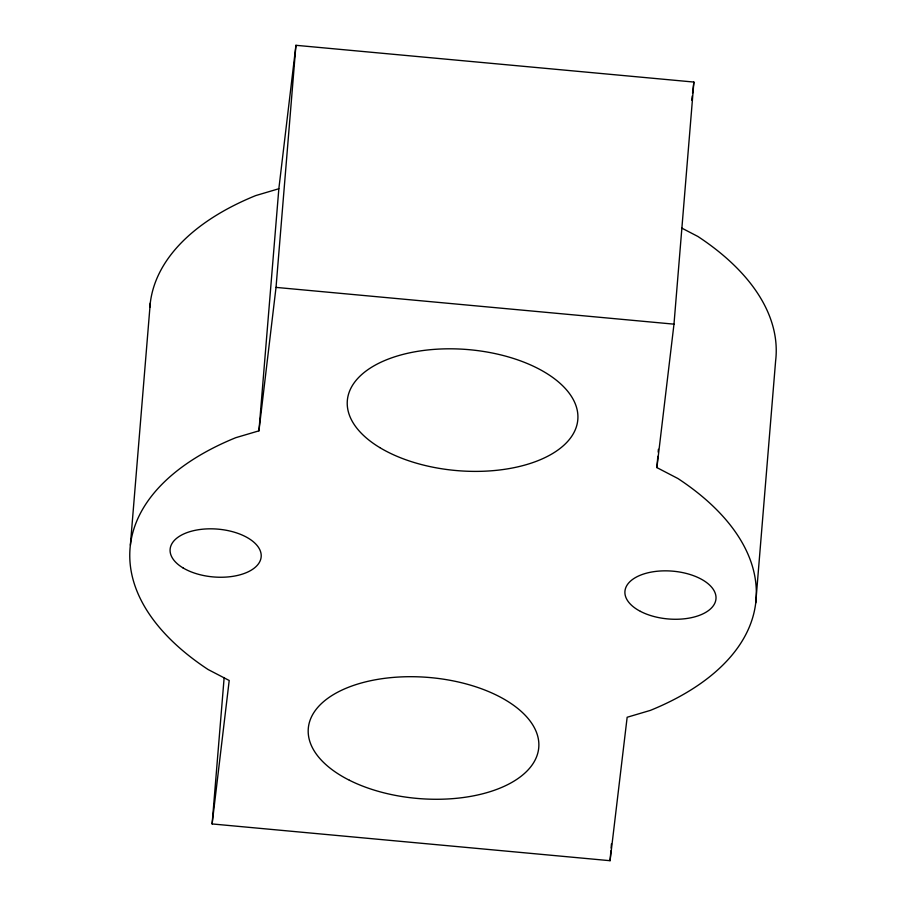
<?xml version="1.0" encoding="UTF-8"?>
<svg xmlns="http://www.w3.org/2000/svg" width="906" height="906" viewBox="0 0 906 906"><rect width="100%" height="100%" fill="white"/><g stroke="black" fill="none" stroke-linecap="round" stroke-linejoin="round"><path stroke-width="1.36" d="M130.373 545.163L150.271 303.068M657.824 456.341L656.895 467.598L677.948 478.538A314.054 165.028 4.7 0 1 650.338 710.395L627.156 717.258L610.066 860.7L212.117 823.939L224.156 677.552M212.117 823.939L229.207 680.485L208.142 669.545A314.054 165.028 4.7 0 1 235.764 437.689L258.946 430.837L278.844 188.742L295.934 45.3L693.883 82.061L673.985 324.155L656.895 467.598M258.946 430.837L276.024 287.395L295.934 45.3M610.066 860.7L610.882 850.847M611.108 848.027L611.459 843.814M658.164 452.117L658.402 449.308M755.729 602.932L775.627 360.837A314.054 165.028 4.7 0 0 697.858 236.455L681.754 228.086M691.731 100.17L692.229 95.991M692.558 93.205L693.883 82.061M278.844 188.742L255.662 195.605A314.054 165.028 4.7 0 0 149.886 307.202M276.024 287.395L673.985 324.155M379.716 447.553A115.628 60.759 4.7 0 0 573.498 433.396A115.628 60.759 4.7 0 0 434.518 349.354A115.628 60.759 4.7 0 0 379.716 447.553M349.399 780.247A115.628 60.759 4.7 0 0 537.122 755.298A115.628 60.759 4.7 0 0 384.053 678.413A115.628 60.759 4.7 0 0 349.399 780.247M640.417 611.369A45.685 24.009 4.7 0 0 715.151 602.399A45.685 24.009 4.7 0 0 655.785 571.403A45.685 24.009 4.7 0 0 640.417 611.369M183.023 567.903A45.685 24.009 4.7 0 0 259.512 562.162A45.685 24.009 4.7 0 0 204.405 529.047A45.685 24.009 4.7 0 0 183.023 567.903"/></g></svg>
